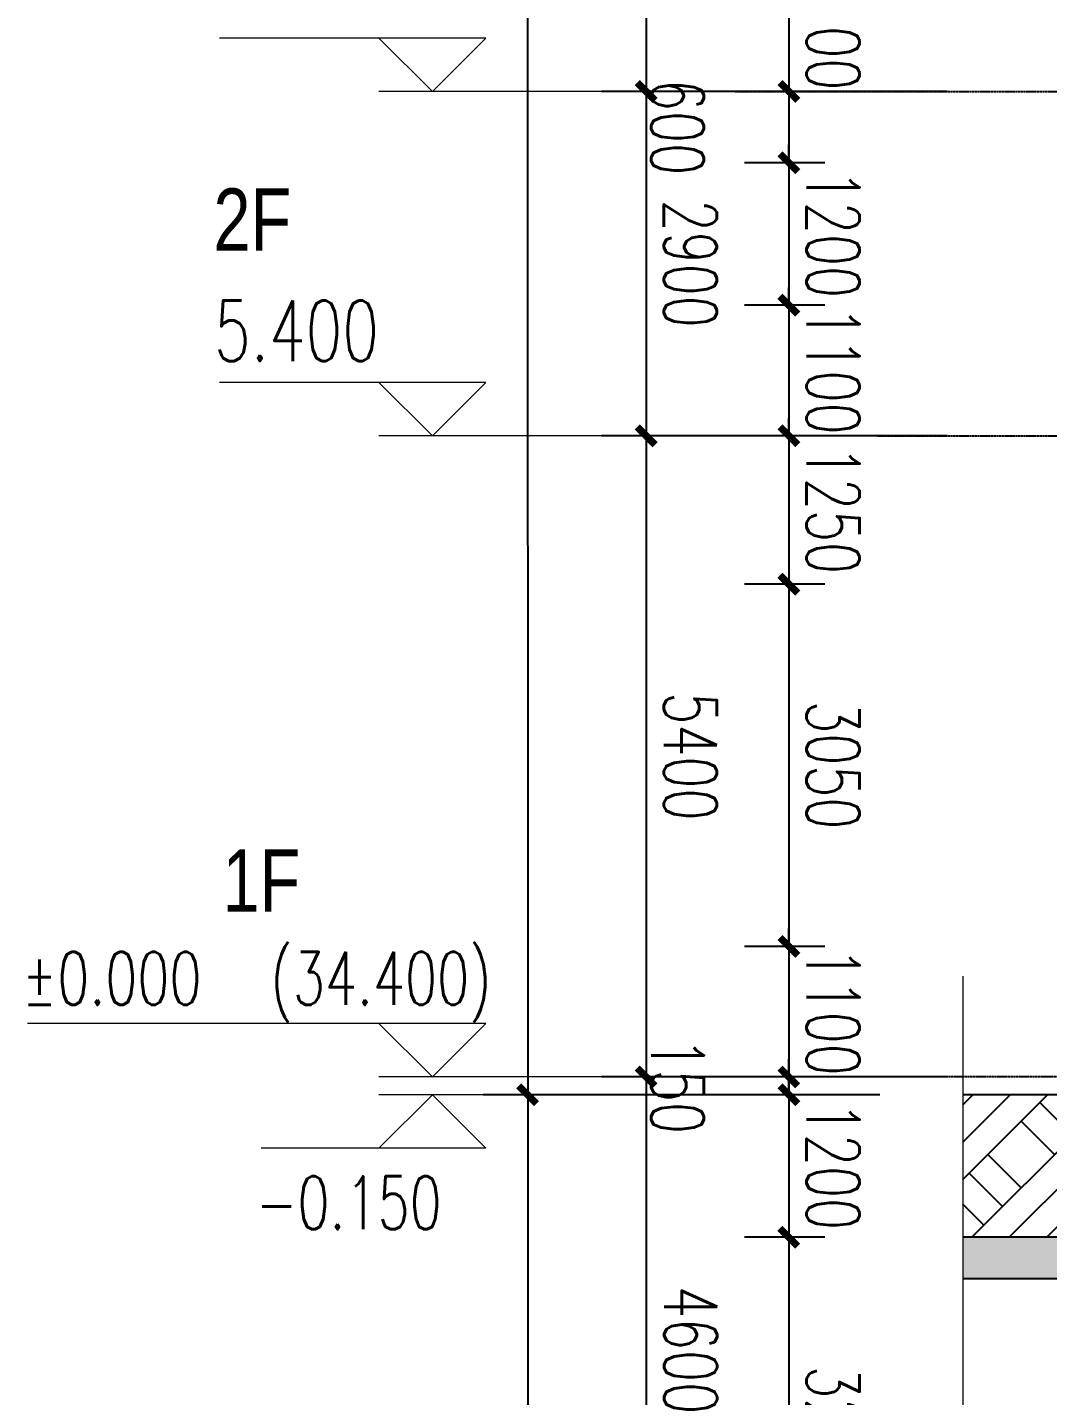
# Model space of a CAD drawing. Header units: millimetres. Extents: x 43 to 235305, y 0 to 139712.
# Drawn here: x 178319 to 186913, y 10024 to 21548 of the extents above; entities that cross this region are included whole.
import ezdxf

# ---------------------------------------------------------------- set-up
doc = ezdxf.new("R2010")
doc.units = ezdxf.units.MM
doc.linetypes.add('DOTE', pattern=[2.42, 2, -0.2, 0.02, -0.2])
for name, color, linetype in [('A-AXIS', 1, 'DOTE'), ('A-AXIS-DIMS', 3, 'Continuous'), ('A-CLOS', 5, 'Continuous'), ('A-DIM-SYMB', 3, 'Continuous'), ('A-DRWD-DIMS', 144, 'Continuous'), ('A-FLOR-BALC', 3, 'Continuous'), ('A-HATH', 8, 'Continuous'), ('A-ROOM-NAME', 255, 'Continuous'), ('AXIS', 3, 'Continuous'), ('PUB_TEXT', 7, 'Continuous')]:
    doc.layers.add(name, color=color, linetype=linetype)
doc.styles.add('_TCH_DIM', font='SIMPLEX', dxfattribs={"bigfont": 'GBCBIG'})
doc.styles.add('_TCH_DIM_T3', font='SIMPLEX', dxfattribs={"width": 0.705882, "bigfont": 'GBCBIG'})
doc.styles.add('ZBHZ', font='zbxw.shx', dxfattribs={"width": 0.7, "bigfont": 'zbhz.shx'})
doc.dimstyles.new('_TCH_ARCH&&150', dxfattribs={"dimtxt": 446.25, "dimasz": 150, "dimexe": 375, "dimexo": 450, "dimgap": 150, "dimtad": 1, "dimdec": 0, "dimzin": 0, "dimdsep": 46, "dimtxsty": '_TCH_DIM_T3', "dimblk": 'ARCHTICK', "dimcen": 0.09, "dimclrt": 7, "dimazin": 2, "dimtfac": 1, "dimtdec": 0, "dimtix": 1, "dimtmove": 2, "dimatfit": 3, "dimfxl": 1, "dimtolj": 1, "dimtzin": 0, "dimarcsym": 0})

# ---------------------------------------------------------------- blocks, each defined once
blk = doc.blocks.new('_ArchTick')
at = {"color": 0, "linetype": 'ByBlock', "const_width": 0.4}
blk.add_lwpolyline([(-0.5, -0.5), (0.5, 0.5)], dxfattribs=at)
blk = doc.blocks.new('*D3964')
at = {"layer": 'A-AXIS-DIMS', "color": 0, "lineweight": -2, "transparency": 16777216}
for p, q in [((186067, 12708), (183156, 12708)), ((183531, 12708), (183531, 8108)), ((186067, 8108), (183156, 8108))]:
    blk.add_line(p, q, dxfattribs=at)
at = {"layer": 'Defpoints', "color": 0, "transparency": 16777216}
for p in [(186517, 12708), (183531, 8108), (186517, 8108)]:
    blk.add_point(p, dxfattribs=at)
at = {"layer": 'A-AXIS-DIMS', "color": 0, "lineweight": -2, "transparency": 16777216, "xscale": 150, "yscale": 150, "zscale": 150}
for p, rotation in [((183531, 12708), 90.00053837459255), ((183531, 8108), 270.0005383745925)]:
    blk.add_blockref('_ArchTick', p, dxfattribs=dict(at, rotation=rotation))
at = {"layer": 'A-AXIS-DIMS', "color": 7, "transparency": 16777216, "insert": (183905, 10408), "char_height": 446.2, "attachment_point": 5, "rotation": 270.0005, "style": '_TCH_DIM_T3'}
blk.add_mtext('\\A1;4600', dxfattribs=at)
blk = doc.blocks.new('*D3965')
at = {"layer": 'A-AXIS-DIMS', "color": 0, "lineweight": -2, "transparency": 16777216}
for p, q in [((186067, 18108), (183156, 18108)), ((183531, 18108), (183531, 12708)), ((186067, 12708), (183156, 12708))]:
    blk.add_line(p, q, dxfattribs=at)
at = {"layer": 'Defpoints', "color": 0, "transparency": 16777216}
for p in [(186517, 18108), (183531, 12708), (186517, 12708)]:
    blk.add_point(p, dxfattribs=at)
at = {"layer": 'A-AXIS-DIMS', "color": 0, "lineweight": -2, "transparency": 16777216, "xscale": 150, "yscale": 150, "zscale": 150}
for p, rotation in [((183531, 18108), 90.00053837459312), ((183531, 12708), 270.0005383745931)]:
    blk.add_blockref('_ArchTick', p, dxfattribs=dict(at, rotation=rotation))
at = {"layer": 'A-AXIS-DIMS', "color": 7, "transparency": 16777216, "insert": (183904, 15408), "char_height": 446.2, "attachment_point": 5, "rotation": 270.0005, "style": '_TCH_DIM_T3'}
blk.add_mtext('\\A1;5400', dxfattribs=at)
blk = doc.blocks.new('*D3966')
at = {"layer": 'A-AXIS-DIMS', "color": 0, "lineweight": -2, "transparency": 16777216}
for p, q in [((186067, 21008), (183156, 21008)), ((183531, 21008), (183531, 18108)), ((186067, 18108), (183156, 18108))]:
    blk.add_line(p, q, dxfattribs=at)
at = {"layer": 'Defpoints', "color": 0, "transparency": 16777216}
for p in [(186517, 21008), (183531, 18108), (186517, 18108)]:
    blk.add_point(p, dxfattribs=at)
at = {"layer": 'A-AXIS-DIMS', "color": 0, "lineweight": -2, "transparency": 16777216, "xscale": 150, "yscale": 150, "zscale": 150}
for p, rotation in [((183531, 21008), 90.00053837459261), ((183531, 18108), 270.0005383745926)]:
    blk.add_blockref('_ArchTick', p, dxfattribs=dict(at, rotation=rotation))
at = {"layer": 'A-AXIS-DIMS', "color": 7, "transparency": 16777216, "insert": (183904, 19558), "char_height": 446.2, "attachment_point": 5, "rotation": 270.0005, "style": '_TCH_DIM_T3'}
blk.add_mtext('\\A1;2900', dxfattribs=at)
blk = doc.blocks.new('*D3967')
at = {"layer": 'A-AXIS-DIMS', "color": 0, "lineweight": -2, "transparency": 16777216}
for p, q in [((186067, 23908), (183156, 23908)), ((183531, 23908), (183531, 21008)), ((186067, 21008), (183156, 21008))]:
    blk.add_line(p, q, dxfattribs=at)
at = {"layer": 'Defpoints', "color": 0, "transparency": 16777216}
for p in [(186517, 23908), (183531, 21008), (186517, 21008)]:
    blk.add_point(p, dxfattribs=at)
at = {"layer": 'A-AXIS-DIMS', "color": 0, "lineweight": -2, "transparency": 16777216, "xscale": 150, "yscale": 150, "zscale": 150}
for p, rotation in [((183531, 23908), 90.00053837459261), ((183531, 21008), 270.0005383745926)]:
    blk.add_blockref('_ArchTick', p, dxfattribs=dict(at, rotation=rotation))
at = {"layer": 'A-AXIS-DIMS', "color": 7, "transparency": 16777216, "insert": (183904, 22458), "char_height": 446.2, "attachment_point": 5, "rotation": 270.0005, "style": '_TCH_DIM_T3'}
blk.add_mtext('\\A1;2900', dxfattribs=at)
blk = doc.blocks.new('*D4008')
at = {"layer": 'A-AXIS-DIMS', "color": 0, "lineweight": -2, "transparency": 16777216}
for p, q in [((185499, 12558), (182158, 12558)), ((182533, 12558), (182533, 4658)), ((185499, 4658), (182158, 4658))]:
    blk.add_line(p, q, dxfattribs=at)
at = {"layer": 'Defpoints', "color": 0, "transparency": 16777216}
for p in [(185949, 12558), (182533, 4658), (185949, 4658)]:
    blk.add_point(p, dxfattribs=at)
at = {"layer": 'A-AXIS-DIMS', "color": 0, "lineweight": -2, "transparency": 16777216, "xscale": 150, "yscale": 150, "zscale": 150}
for p, rotation in [((182533, 12558), 90.00050956534088), ((182533, 4658), 270.0005095653408)]:
    blk.add_blockref('_ArchTick', p, dxfattribs=dict(at, rotation=rotation))
at = {"layer": 'A-AXIS-DIMS', "color": 7, "transparency": 16777216, "insert": (182906, 8608), "char_height": 446.2, "attachment_point": 5, "rotation": 270.0005, "style": '_TCH_DIM_T3'}
blk.add_mtext('\\A1;7900', dxfattribs=at)
blk = doc.blocks.new('*D4009')
at = {"layer": 'A-AXIS-DIMS', "color": 0, "lineweight": -2, "transparency": 16777216}
for p, q in [((185498, 131208), (182157, 131208)), ((182532, 131208), (182533, 12558)), ((185499, 12558), (182158, 12558))]:
    blk.add_line(p, q, dxfattribs=at)
at = {"layer": 'Defpoints', "color": 0, "transparency": 16777216}
for p in [(185948, 131208), (182533, 12558), (185949, 12558)]:
    blk.add_point(p, dxfattribs=at)
at = {"layer": 'A-AXIS-DIMS', "color": 0, "lineweight": -2, "transparency": 16777216, "xscale": 150, "yscale": 150, "zscale": 150}
for p, rotation in [((182532, 131208), 90.000509565341), ((182533, 12558), 270.000509565341)]:
    blk.add_blockref('_ArchTick', p, dxfattribs=dict(at, rotation=rotation))
at = {"layer": 'A-AXIS-DIMS', "color": 7, "transparency": 16777216, "insert": (182906, 71883), "char_height": 446.2, "attachment_point": 5, "rotation": 270.0005, "style": '_TCH_DIM_T3'}
blk.add_mtext('\\A1;118650', dxfattribs=at)
blk = doc.blocks.new('*D3019')
at = {"layer": 'A-DRWD-DIMS', "color": 0, "lineweight": -2, "transparency": 16777216}
for p, q in [((185037, 11358), (184358, 11358)), ((184733, 11358), (184733, 8108)), ((185038, 8108), (184358, 8108))]:
    blk.add_line(p, q, dxfattribs=at)
at = {"layer": 'Defpoints', "color": 0, "transparency": 16777216}
for p in [(185487, 11358), (184733, 8108), (185488, 8108)]:
    blk.add_point(p, dxfattribs=at)
at = {"layer": 'A-DRWD-DIMS', "color": 0, "lineweight": -2, "transparency": 16777216, "xscale": 150, "yscale": 150, "zscale": 150}
for p, rotation in [((184733, 11358), 90.00063307373034), ((184733, 8108), 270.0006330737303)]:
    blk.add_blockref('_ArchTick', p, dxfattribs=dict(at, rotation=rotation))
at = {"layer": 'A-DRWD-DIMS', "color": 7, "transparency": 16777216, "insert": (185106, 9733), "char_height": 446.2, "attachment_point": 5, "rotation": 270.0006, "style": '_TCH_DIM_T3'}
blk.add_mtext('\\A1;3250', dxfattribs=at)
blk = doc.blocks.new('*D3020')
at = {"layer": 'A-DRWD-DIMS', "color": 0, "lineweight": -2, "transparency": 16777216}
for p, q in [((184733, 12558), (184733, 12708)), ((185037, 12558), (184358, 12558)), ((184733, 12558), (184733, 11358)), ((185037, 11358), (184358, 11358)), ((184733, 11358), (184733, 11208))]:
    blk.add_line(p, q, dxfattribs=at)
at = {"layer": 'Defpoints', "color": 0, "transparency": 16777216}
for p in [(185487, 12558), (184733, 11358), (185487, 11358)]:
    blk.add_point(p, dxfattribs=at)
at = {"layer": 'A-DRWD-DIMS', "color": 0, "lineweight": -2, "transparency": 16777216, "xscale": 150, "yscale": 150, "zscale": 150}
for p, rotation in [((184733, 12558), 270.0006330737325), ((184733, 11358), 90.00063307373253)]:
    blk.add_blockref('_ArchTick', p, dxfattribs=dict(at, rotation=rotation))
at = {"layer": 'A-DRWD-DIMS', "color": 7, "transparency": 16777216, "insert": (185106, 11958), "char_height": 446.2, "attachment_point": 5, "rotation": 270.0006, "style": '_TCH_DIM_T3'}
blk.add_mtext('\\A1;1200', dxfattribs=at)
blk = doc.blocks.new('*D3021')
at = {"layer": 'A-DRWD-DIMS', "color": 0, "lineweight": -2, "transparency": 16777216}
for p, q in [((184733, 12708), (184733, 12858)), ((185037, 12708), (184358, 12708)), ((184733, 12708), (184733, 12558)), ((185037, 12558), (184358, 12558)), ((184733, 12558), (184733, 12408))]:
    blk.add_line(p, q, dxfattribs=at)
at = {"layer": 'Defpoints', "color": 0, "transparency": 16777216}
for p in [(185487, 12708), (184733, 12558), (185487, 12558)]:
    blk.add_point(p, dxfattribs=at)
at = {"layer": 'A-DRWD-DIMS', "color": 0, "lineweight": -2, "transparency": 16777216, "xscale": 150, "yscale": 150, "zscale": 150}
for p, rotation in [((184733, 12708), 270.0006330737149), ((184733, 12558), 90.00063307371485)]:
    blk.add_blockref('_ArchTick', p, dxfattribs=dict(at, rotation=rotation))
at = {"layer": 'A-DRWD-DIMS', "color": 7, "transparency": 16777216, "insert": (183795, 12633), "char_height": 446.2, "attachment_point": 5, "rotation": 270.0006, "style": '_TCH_DIM_T3'}
blk.add_mtext('\\A1;150', dxfattribs=at)
blk = doc.blocks.new('*D3022')
at = {"layer": 'A-DRWD-DIMS', "color": 0, "lineweight": -2, "transparency": 16777216}
for p, q in [((184733, 13808), (184733, 13958)), ((185037, 13808), (184358, 13808)), ((184733, 13808), (184733, 12708)), ((185037, 12708), (184358, 12708)), ((184733, 12708), (184733, 12558))]:
    blk.add_line(p, q, dxfattribs=at)
at = {"layer": 'Defpoints', "color": 0, "transparency": 16777216}
for p in [(185487, 13808), (184733, 12708), (185487, 12708)]:
    blk.add_point(p, dxfattribs=at)
at = {"layer": 'A-DRWD-DIMS', "color": 0, "lineweight": -2, "transparency": 16777216, "xscale": 150, "yscale": 150, "zscale": 150}
for p, rotation in [((184733, 13808), 270.0006330737305), ((184733, 12708), 90.00063307373048)]:
    blk.add_blockref('_ArchTick', p, dxfattribs=dict(at, rotation=rotation))
at = {"layer": 'A-DRWD-DIMS', "color": 7, "transparency": 16777216, "insert": (185106, 13258), "char_height": 446.2, "attachment_point": 5, "rotation": 270.0006, "style": '_TCH_DIM_T3'}
blk.add_mtext('\\A1;1100', dxfattribs=at)
blk = doc.blocks.new('*D3023')
at = {"layer": 'A-DRWD-DIMS', "color": 0, "lineweight": -2, "transparency": 16777216}
for p, q in [((185037, 16858), (184358, 16858)), ((184733, 16858), (184733, 13808)), ((185037, 13808), (184358, 13808))]:
    blk.add_line(p, q, dxfattribs=at)
at = {"layer": 'Defpoints', "color": 0, "transparency": 16777216}
for p in [(185487, 16858), (184733, 13808), (185487, 13808)]:
    blk.add_point(p, dxfattribs=at)
at = {"layer": 'A-DRWD-DIMS', "color": 0, "lineweight": -2, "transparency": 16777216, "xscale": 150, "yscale": 150, "zscale": 150}
for p, rotation in [((184733, 16858), 90.00063307373108), ((184733, 13808), 270.0006330737311)]:
    blk.add_blockref('_ArchTick', p, dxfattribs=dict(at, rotation=rotation))
at = {"layer": 'A-DRWD-DIMS', "color": 7, "transparency": 16777216, "insert": (185106, 15333), "char_height": 446.2, "attachment_point": 5, "rotation": 270.0006, "style": '_TCH_DIM_T3'}
blk.add_mtext('\\A1;3050', dxfattribs=at)
blk = doc.blocks.new('*D3024')
at = {"layer": 'A-DRWD-DIMS', "color": 0, "lineweight": -2, "transparency": 16777216}
for p, q in [((184733, 18108), (184733, 18258)), ((185037, 18108), (184358, 18108)), ((184733, 18108), (184733, 16858)), ((185037, 16858), (184358, 16858)), ((184733, 16858), (184733, 16708))]:
    blk.add_line(p, q, dxfattribs=at)
at = {"layer": 'Defpoints', "color": 0, "transparency": 16777216}
for p in [(185487, 18108), (184733, 16858), (185487, 16858)]:
    blk.add_point(p, dxfattribs=at)
at = {"layer": 'A-DRWD-DIMS', "color": 0, "lineweight": -2, "transparency": 16777216, "xscale": 150, "yscale": 150, "zscale": 150}
for p, rotation in [((184733, 18108), 270.0006330737324), ((184733, 16858), 90.00063307373235)]:
    blk.add_blockref('_ArchTick', p, dxfattribs=dict(at, rotation=rotation))
at = {"layer": 'A-DRWD-DIMS', "color": 7, "transparency": 16777216, "insert": (185106, 17483), "char_height": 446.2, "attachment_point": 5, "rotation": 270.0006, "style": '_TCH_DIM_T3'}
blk.add_mtext('\\A1;1250', dxfattribs=at)
blk = doc.blocks.new('*D3025')
at = {"layer": 'A-DRWD-DIMS', "color": 0, "lineweight": -2, "transparency": 16777216}
for p, q in [((184733, 19208), (184733, 19358)), ((185037, 19208), (184358, 19208)), ((184733, 19208), (184733, 18108)), ((185037, 18108), (184358, 18108)), ((184733, 18108), (184733, 17958))]:
    blk.add_line(p, q, dxfattribs=at)
at = {"layer": 'Defpoints', "color": 0, "transparency": 16777216}
for p in [(185487, 19208), (184733, 18108), (185487, 18108)]:
    blk.add_point(p, dxfattribs=at)
at = {"layer": 'A-DRWD-DIMS', "color": 0, "lineweight": -2, "transparency": 16777216, "xscale": 150, "yscale": 150, "zscale": 150}
for p, rotation in [((184733, 19208), 270.0006330737287), ((184733, 18108), 90.00063307372876)]:
    blk.add_blockref('_ArchTick', p, dxfattribs=dict(at, rotation=rotation))
at = {"layer": 'A-DRWD-DIMS', "color": 7, "transparency": 16777216, "insert": (185106, 18658), "char_height": 446.2, "attachment_point": 5, "rotation": 270.0006, "style": '_TCH_DIM_T3'}
blk.add_mtext('\\A1;1100', dxfattribs=at)
blk = doc.blocks.new('*D3026')
at = {"layer": 'A-DRWD-DIMS', "color": 0, "lineweight": -2, "transparency": 16777216}
for p, q in [((184733, 20408), (184733, 20558)), ((185037, 20408), (184358, 20408)), ((184733, 20408), (184733, 19208)), ((185037, 19208), (184358, 19208)), ((184733, 19208), (184733, 19058))]:
    blk.add_line(p, q, dxfattribs=at)
at = {"layer": 'Defpoints', "color": 0, "transparency": 16777216}
for p in [(185487, 20408), (184733, 19208), (185487, 19208)]:
    blk.add_point(p, dxfattribs=at)
at = {"layer": 'A-DRWD-DIMS', "color": 0, "lineweight": -2, "transparency": 16777216, "xscale": 150, "yscale": 150, "zscale": 150}
for p, rotation in [((184733, 20408), 270.0006330737313), ((184733, 19208), 90.00063307373124)]:
    blk.add_blockref('_ArchTick', p, dxfattribs=dict(at, rotation=rotation))
at = {"layer": 'A-DRWD-DIMS', "color": 7, "transparency": 16777216, "insert": (185106, 19808), "char_height": 446.2, "attachment_point": 5, "rotation": 270.0006, "style": '_TCH_DIM_T3'}
blk.add_mtext('\\A1;1200', dxfattribs=at)
blk = doc.blocks.new('*D3027')
at = {"layer": 'A-DRWD-DIMS', "color": 0, "lineweight": -2, "transparency": 16777216}
for p, q in [((185037, 21008), (184358, 21008)), ((184733, 21008), (184733, 20408)), ((185037, 20408), (184358, 20408))]:
    blk.add_line(p, q, dxfattribs=at)
at = {"layer": 'Defpoints', "color": 0, "transparency": 16777216}
for p in [(185487, 21008), (184733, 20408), (185487, 20408)]:
    blk.add_point(p, dxfattribs=at)
at = {"layer": 'A-DRWD-DIMS', "color": 0, "lineweight": -2, "transparency": 16777216, "xscale": 150, "yscale": 150, "zscale": 150}
for p, rotation in [((184733, 21008), 90.00063307373124), ((184733, 20408), 270.0006330737313)]:
    blk.add_blockref('_ArchTick', p, dxfattribs=dict(at, rotation=rotation))
at = {"layer": 'A-DRWD-DIMS', "color": 7, "transparency": 16777216, "insert": (183795, 20708), "char_height": 446.2, "attachment_point": 5, "rotation": 270.0006, "style": '_TCH_DIM_T3'}
blk.add_mtext('\\A1;600', dxfattribs=at)
blk = doc.blocks.new('*D3028')
at = {"layer": 'A-DRWD-DIMS', "color": 0, "lineweight": -2, "transparency": 16777216}
for p, q in [((184733, 22108), (184733, 22258)), ((185037, 22108), (184358, 22108)), ((184733, 22108), (184733, 21008)), ((185037, 21008), (184358, 21008)), ((184733, 21008), (184733, 20858))]:
    blk.add_line(p, q, dxfattribs=at)
at = {"layer": 'Defpoints', "color": 0, "transparency": 16777216}
for p in [(185487, 22108), (184733, 21008), (185487, 21008)]:
    blk.add_point(p, dxfattribs=at)
at = {"layer": 'A-DRWD-DIMS', "color": 0, "lineweight": -2, "transparency": 16777216, "xscale": 150, "yscale": 150, "zscale": 150}
for p, rotation in [((184733, 22108), 270.0006330737318), ((184733, 21008), 90.00063307373175)]:
    blk.add_blockref('_ArchTick', p, dxfattribs=dict(at, rotation=rotation))
at = {"layer": 'A-DRWD-DIMS', "color": 7, "transparency": 16777216, "insert": (185106, 21558), "char_height": 446.2, "attachment_point": 5, "rotation": 270.0006, "style": '_TCH_DIM_T3'}
blk.add_mtext('\\A1;1100', dxfattribs=at)

msp = doc.modelspace()

# ---------------------------------------------------------------- hatches: boundary and pattern name
at = {"layer": 'A-HATH'}
h = msp.add_hatch(dxfattribs=at)
h.set_pattern_fill('夯实土壤', color=256, scale=150, style=0)
h.set_pattern_definition([(45, (186374.9, 11458), (-596.09, 596.09), []), (45, (186689.9, 11458), (-596.09, 596.09), []), (45, (187004.9, 11458), (-596.09, 596.09), []), (135, (186374.9, 11458), (-596.09, -596.09), [397.5, -445.5]), (135, (186532.4, 11615.5), (-596.09, -596.09), [397.5, -445.5]), (135, (186689.9, 11773), (-596.09, -596.09), [397.5, -445.5])])
h.paths.add_polyline_path([(191503.8, 12058), (194456, 12058), (194456, 12557.9), (186197.9, 12558), (186197.9, 11358.1), (191503.8, 11358)])
h = msp.add_hatch(color=256, dxfattribs=at)
h.paths.add_polyline_path([(194103.8, 11897.6), (193703.8, 11897.6), (193703.8, 11457.9), (194103.8, 11457.9)], flags=17)
h.paths.add_polyline_path([(191805, 11897.6), (196004, 11897.6), (196004, 12058), (191503.8, 12058), (191503.8, 11358), (186197.9, 11358.1), (186197.9, 11007.9), (191805, 11007.9)])

# ---------------------------------------------------------------- linework, layer by layer
at = {"layer": 'A-AXIS'}
for p, q in [((184280.7, 21008), (218563.8, 21008)), ((185480.7, 18108), (219763.8, 18108)), ((218603.4, 12708), (184777.7, 12708))]:
    msp.add_line(p, q, dxfattribs=at)
at = {"layer": 'A-CLOS'}
msp.add_line((191503.8, 11358), (186197.9, 11358.1), dxfattribs=at)
msp.add_lwpolyline([(193703.8, 11897.6), (191805, 11897.6), (191805, 11007.9), (186197.9, 11007.9)], dxfattribs=at)
at = {"layer": 'A-DIM-SYMB', "lineweight": 0}
msp.add_lwpolyline([(186197.9, 13558), (186197.9, 8184), (186512.9, 8069.3), (185882.9, 7958.2), (186197.9, 7846.5), (186197.9, 2472.5)], dxfattribs=at)
at = {"layer": 'A-FLOR-BALC'}
msp.add_line((194456, 12557.9), (186197.9, 12558), dxfattribs=at)
at = {"layer": 'AXIS', "lineweight": 0}
for p, q in [((182180.3, 21458), (179936.3, 21458)), ((181730.3, 21008), (181280.3, 21458)), ((181730.3, 21008), (182180.3, 21458)), ((184508.8, 21008), (181280.3, 21008)), ((182180.3, 18558), (179936.3, 18558)), ((181730.3, 18108), (181280.3, 18558)), ((181730.3, 18108), (182180.3, 18558)), ((184508.8, 18108), (181280.3, 18108)), ((182180.3, 13158), (178318.7, 13158)), ((181730.3, 12708), (181280.3, 13158)), ((181730.3, 12708), (182180.3, 13158)), ((184508.8, 12708), (181280.3, 12708)), ((181730.3, 12558), (181280.3, 12108)), ((184508.8, 12558), (181280.3, 12558)), ((181730.3, 12558), (182180.3, 12108)), ((182180.3, 12108), (180287.8, 12108))]:
    msp.add_line(p, q, dxfattribs=at)

# ---------------------------------------------------------------- texts
at = {"layer": 'A-ROOM-NAME', "style": 'ZBHZ', "width": 0.8}
for s, p in [('2F', (179886.3, 19666.2)), ('1F', (179961.9, 14100))]:
    msp.add_text(s, height=525, dxfattribs=at).set_placement(p)
at = {"layer": 'PUB_TEXT', "lineweight": 0, "style": '_TCH_DIM', "width": 0.705882}
for s, height, p in [('5.400', 510, (179891.3, 18738)), ('(34.400)', 446.25, (180366.2, 13315.5)), ('%%P0.000', 446.25, (178273.7, 13315.5)), ('-0.150', 446.25, (180242.8, 11425.5))]:
    msp.add_text(s, height=height, dxfattribs=at).set_placement(p)

# ---------------------------------------------------------------- dimensions: what is measured, and where the dimension line sits
at = {"layer": 'A-AXIS-DIMS'}
for p1, p2, distance, picture, middle in [((185947.9, 131208), (185948.9, 12558), -3415.6, '*D4009', (182905.9, 71882.9)), ((186516.9, 23908), (186517, 21008), -2985.7, '*D3967', (183904.4, 22457.9)), ((186517, 21008), (186517, 18108), -2985.7, '*D3966', (183904.4, 19557.9)), ((186517, 18108), (186517, 12708), -2985.7, '*D3965', (183904.5, 15407.9)), ((186517, 12708), (186517.1, 8108), -2985.7, '*D3964', (183904.5, 10407.9)), ((185948.9, 12558), (185949, 4657.9), -3415.6, '*D4008', (182906.5, 8607.9))]:
    dim = msp.add_aligned_dim(p1=p1, p2=p2, distance=distance, dimstyle='_TCH_ARCH&&150', dxfattribs=at)
    dim.commit()
    dim.dimension.update_dxf_attribs({"geometry": picture, "text_midpoint": middle})
at = {"layer": 'A-DRWD-DIMS'}
for p1, p2, picture, middle in [((185487.4, 22107.9), (185487.4, 21007.9), '*D3028', (185105.9, 21557.9)), ((185487.4, 20407.9), (185487.4, 19207.9), '*D3026', (185105.9, 19807.9)), ((185487.4, 19207.9), (185487.4, 18107.9), '*D3025', (185105.9, 18657.9)), ((185487.4, 18107.9), (185487.4, 16857.9), '*D3024', (185105.9, 17482.9)), ((185487.4, 16857.9), (185487.4, 13807.9), '*D3023', (185105.9, 15332.9)), ((185487.4, 13807.9), (185487.5, 12707.9), '*D3022', (185106, 13257.9)), ((185487.5, 12557.9), (185487.5, 11357.9), '*D3020', (185106, 11957.9)), ((185487.5, 11357.9), (185487.5, 8108), '*D3019', (185106, 9732.9))]:
    dim = msp.add_aligned_dim(p1=p1, p2=p2, distance=-754.6, dimstyle='_TCH_ARCH&&150', dxfattribs=at)
    dim.commit()
    dim.dimension.update_dxf_attribs({"geometry": picture, "text_midpoint": middle})
for base, p1, p2, picture, middle in [((184732.8, 20407.9), (185487.4, 21007.9), (185487.4, 20407.9), '*D3027', (183795.3, 20707.9)), ((184732.9, 12557.9), (185487.5, 12707.9), (185487.5, 12557.9), '*D3021', (183795.4, 12632.9))]:
    dim = msp.add_linear_dim(base=base, p1=p1, p2=p2, angle=270.00063, dimstyle='_TCH_ARCH&&150', dxfattribs=at)
    dim.commit()
    dim.dimension.update_dxf_attribs({"geometry": picture, "text_midpoint": middle, "dimtype": 161})

doc.saveas('drawing.dxf')
